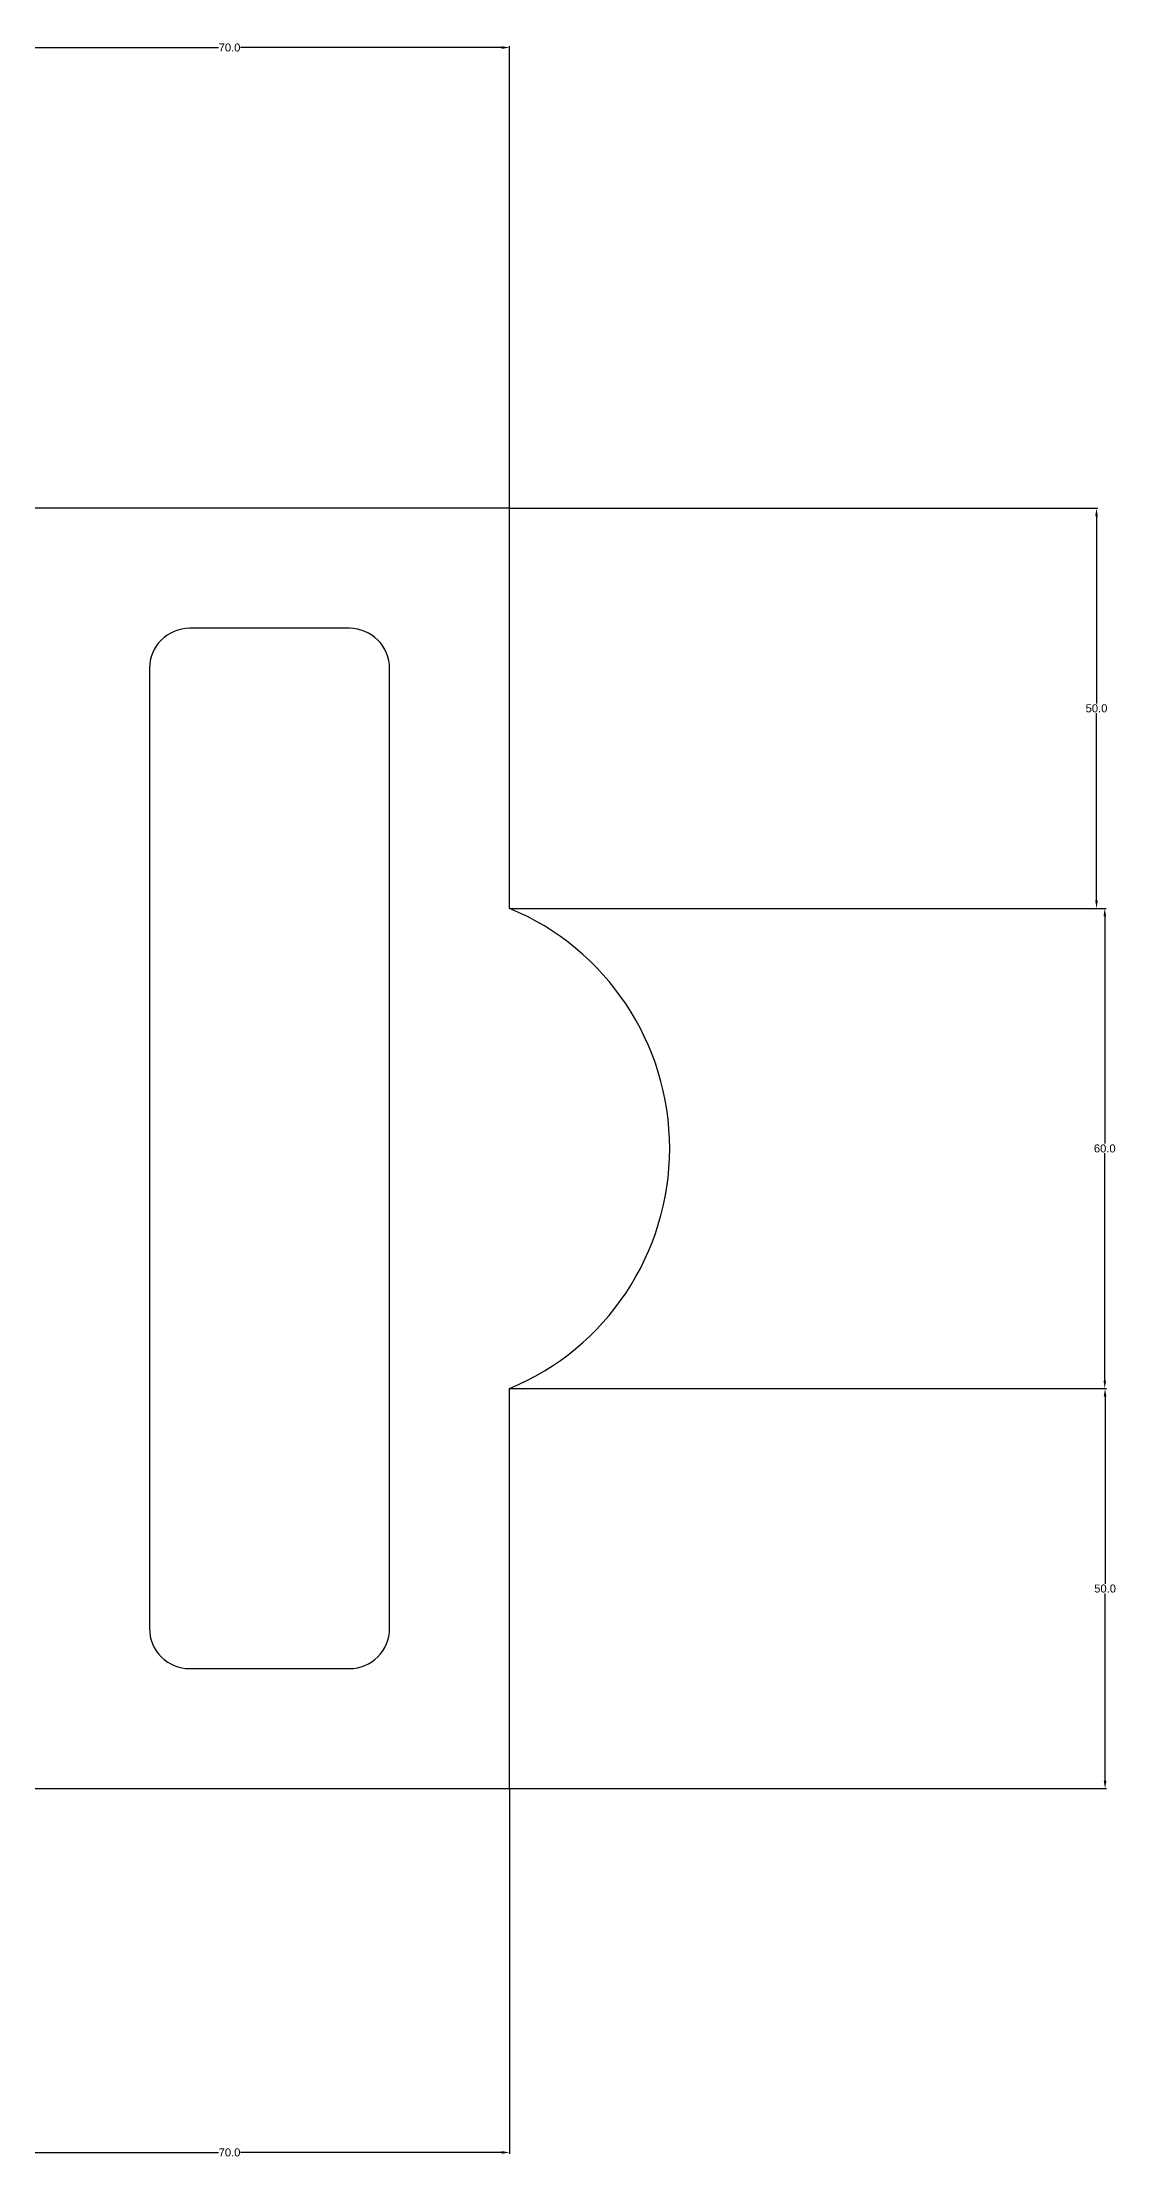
# Model space of a CAD drawing. Header units: millimetres. Extents: x 57 to 876, y -1 to 679.
# Drawn here: x 741.5 to 875.6, y 142.9 to 407.2 of the extents above; entities that cross this region are included whole.
import ezdxf

# ---------------------------------------------------------------- set-up
doc = ezdxf.new("R2010")
doc.units = ezdxf.units.MM
doc.header["$MEASUREMENT"] = 0
doc.styles.get("Standard").update_dxf_attribs({"font": 'arial.ttf'})
doc.dimstyles.get("Standard").update_dxf_attribs({"dimtxt": 1, "dimasz": 1, "dimexe": 0.18, "dimexo": 0.0625, "dimgap": 0.09, "dimtad": 0, "dimtih": 1, "dimtoh": 1, "dimdec": 1, "dimzin": 0, "dimdsep": 46, "dimtxsty": 'Standard', "dimcen": 0.09, "dimclre": 2, "dimclrt": 4, "dimadec": 1, "dimazin": 0, "dimtfac": 1, "dimtdec": 1, "dimtofl": 0, "dimtmove": 0, "dimatfit": 3, "dimfxl": 1, "dimtolj": 1, "dimtzin": 0, "dimarcsym": 0})

# ---------------------------------------------------------------- blocks, each defined once
blk = doc.blocks.new('*D72')
at = {"color": 2, "lineweight": -2, "transparency": 16777216}
for p, q in [((729.9, 349.07), (729.9, 406.77)), ((799.9, 349.07), (799.9, 406.77))]:
    blk.add_line(p, q, dxfattribs=at)
at = {"color": 0, "lineweight": -2, "transparency": 16777216}
for p, q in [((730.9, 406.59), (763.52, 406.59)), ((798.9, 406.59), (766.28, 406.59))]:
    blk.add_line(p, q, dxfattribs=at)
at = {"color": 0, "transparency": 16777216}
for points in [[(730.9, 406.75), (730.9, 406.42), (729.9, 406.59)], [(798.9, 406.75), (798.9, 406.42), (799.9, 406.59)]]:
    blk.add_solid(points, dxfattribs=at)
at = {"layer": 'Defpoints', "color": 0, "transparency": 16777216}
for p in [(799.9, 406.59), (729.9, 349.01), (799.9, 349.01)]:
    blk.add_point(p, dxfattribs=at)
at = {"color": 4, "transparency": 16777216, "insert": (764.9, 406.59), "char_height": 1, "attachment_point": 5}
blk.add_mtext('\\A1;70.0', dxfattribs=at)
blk = doc.blocks.new('*D73')
at = {"color": 2, "lineweight": -2, "transparency": 16777216}
for p, q in [((799.96, 349.01), (873.41, 349.01)), ((799.96, 299.01), (873.41, 299.01))]:
    blk.add_line(p, q, dxfattribs=at)
at = {"color": 0, "lineweight": -2, "transparency": 16777216}
for p, q in [((873.23, 348.01), (873.23, 324.61)), ((873.23, 300.01), (873.23, 323.41))]:
    blk.add_line(p, q, dxfattribs=at)
at = {"color": 0, "transparency": 16777216}
for points in [[(873.06, 348.01), (873.4, 348.01), (873.23, 349.01)], [(873.06, 300.01), (873.4, 300.01), (873.23, 299.01)]]:
    blk.add_solid(points, dxfattribs=at)
at = {"layer": 'Defpoints', "color": 0, "transparency": 16777216}
for p in [(799.9, 349.01), (799.9, 299.01), (873.23, 299.01)]:
    blk.add_point(p, dxfattribs=at)
at = {"color": 4, "transparency": 16777216, "insert": (873.23, 324.01), "char_height": 1, "attachment_point": 5}
blk.add_mtext('\\A1;50.0', dxfattribs=at)
blk = doc.blocks.new('*D74')
at = {"color": 2, "lineweight": -2, "transparency": 16777216}
for p, q in [((799.96, 299.01), (874.44, 299.01)), ((799.96, 239.01), (874.44, 239.01))]:
    blk.add_line(p, q, dxfattribs=at)
at = {"color": 0, "lineweight": -2, "transparency": 16777216}
for p, q in [((874.26, 298.01), (874.26, 269.61)), ((874.26, 240.01), (874.26, 268.41))]:
    blk.add_line(p, q, dxfattribs=at)
at = {"color": 0, "transparency": 16777216}
for points in [[(874.1, 298.01), (874.43, 298.01), (874.26, 299.01)], [(874.1, 240.01), (874.43, 240.01), (874.26, 239.01)]]:
    blk.add_solid(points, dxfattribs=at)
at = {"layer": 'Defpoints', "color": 0, "transparency": 16777216}
for p in [(799.9, 299.01), (799.9, 239.01), (874.26, 239.01)]:
    blk.add_point(p, dxfattribs=at)
at = {"color": 4, "transparency": 16777216, "insert": (874.26, 269.01), "char_height": 1, "attachment_point": 5}
blk.add_mtext('\\A1;60.0', dxfattribs=at)
blk = doc.blocks.new('*D75')
at = {"color": 2, "lineweight": -2, "transparency": 16777216}
for p, q in [((799.96, 239.01), (874.48, 239.01)), ((799.96, 189.01), (874.48, 189.01))]:
    blk.add_line(p, q, dxfattribs=at)
at = {"color": 0, "lineweight": -2, "transparency": 16777216}
for p, q in [((874.3, 238.01), (874.3, 214.61)), ((874.3, 190.01), (874.3, 213.41))]:
    blk.add_line(p, q, dxfattribs=at)
at = {"color": 0, "transparency": 16777216}
for points in [[(874.13, 238.01), (874.47, 238.01), (874.3, 239.01)], [(874.13, 190.01), (874.47, 190.01), (874.3, 189.01)]]:
    blk.add_solid(points, dxfattribs=at)
at = {"layer": 'Defpoints', "color": 0, "transparency": 16777216}
for p in [(799.9, 239.01), (799.9, 189.01), (874.3, 189.01)]:
    blk.add_point(p, dxfattribs=at)
at = {"color": 4, "transparency": 16777216, "insert": (874.3, 214.01), "char_height": 1, "attachment_point": 5}
blk.add_mtext('\\A1;50.0', dxfattribs=at)
blk = doc.blocks.new('*D76')
at = {"color": 2, "lineweight": -2, "transparency": 16777216}
for p, q in [((729.9, 188.95), (729.9, 143.36)), ((799.9, 188.95), (799.9, 143.36))]:
    blk.add_line(p, q, dxfattribs=at)
at = {"color": 0, "lineweight": -2, "transparency": 16777216}
for p, q in [((730.9, 143.54), (763.52, 143.54)), ((798.9, 143.54), (766.28, 143.54))]:
    blk.add_line(p, q, dxfattribs=at)
at = {"color": 0, "transparency": 16777216}
for points in [[(730.9, 143.71), (730.9, 143.38), (729.9, 143.54)], [(798.9, 143.71), (798.9, 143.38), (799.9, 143.54)]]:
    blk.add_solid(points, dxfattribs=at)
at = {"layer": 'Defpoints', "color": 0, "transparency": 16777216}
for p in [(729.9, 189.01), (799.9, 189.01), (799.9, 143.54)]:
    blk.add_point(p, dxfattribs=at)
at = {"color": 4, "transparency": 16777216, "insert": (764.9, 143.54), "char_height": 1, "attachment_point": 5}
blk.add_mtext('\\A1;70.0', dxfattribs=at)

msp = doc.modelspace()

# ---------------------------------------------------------------- linework, layer by layer
at = {"color": 7, "true_color": 0xffffff}
for p, q in [((799.9, 349.01), (784.9, 349.01)), ((799.9, 189.01), (799.9, 239.01))]:
    msp.add_line(p, q, dxfattribs=at)
for points in [[(799.9, 299.01), (799.9, 349.01), (729.9, 349.01)], [(729.9, 189.01), (799.9, 189.01), (799.9, 239.01)]]:
    msp.add_lwpolyline(points, dxfattribs=at)
msp.add_lwpolyline([(754.9, 329.01), (754.9, 209.01, 0.414214), (759.9, 204.01), (779.9, 204.01, 0.414214), (784.9, 209.01), (784.9, 329.01, 0.414214), (779.9, 334.01), (759.9, 334.01, 0.414214)], format="xyb", close=True, dxfattribs=at)
msp.add_arc((787.4, 269.01), 32.5, 292.6199, 67.3801, dxfattribs=at)

# ---------------------------------------------------------------- dimensions: what is measured, and where the dimension line sits
for base, p1, p2, picture, middle in [((799.9, 406.59), (729.9, 349.01), (799.9, 349.01), '*D72', (764.9, 406.59)), ((799.9, 143.54), (729.9, 189.01), (799.9, 189.01), '*D76', (764.9, 143.54))]:
    dim = msp.add_linear_dim(base=base, p1=p1, p2=p2, dimstyle='Standard', dxfattribs=at)
    dim.commit()
    dim.dimension.update_dxf_attribs({"geometry": picture, "text_midpoint": middle})
for base, p1, p2, picture, middle in [((873.23, 299.01), (799.9, 349.01), (799.9, 299.01), '*D73', (873.23, 324.01)), ((874.26, 239.01), (799.9, 299.01), (799.9, 239.01), '*D74', (874.26, 269.01)), ((874.3, 189.01), (799.9, 239.01), (799.9, 189.01), '*D75', (874.3, 214.01))]:
    dim = msp.add_linear_dim(base=base, p1=p1, p2=p2, angle=90, dimstyle='Standard', dxfattribs=at)
    dim.commit()
    dim.dimension.update_dxf_attribs({"geometry": picture, "text_midpoint": middle})

doc.saveas('drawing.dxf')
